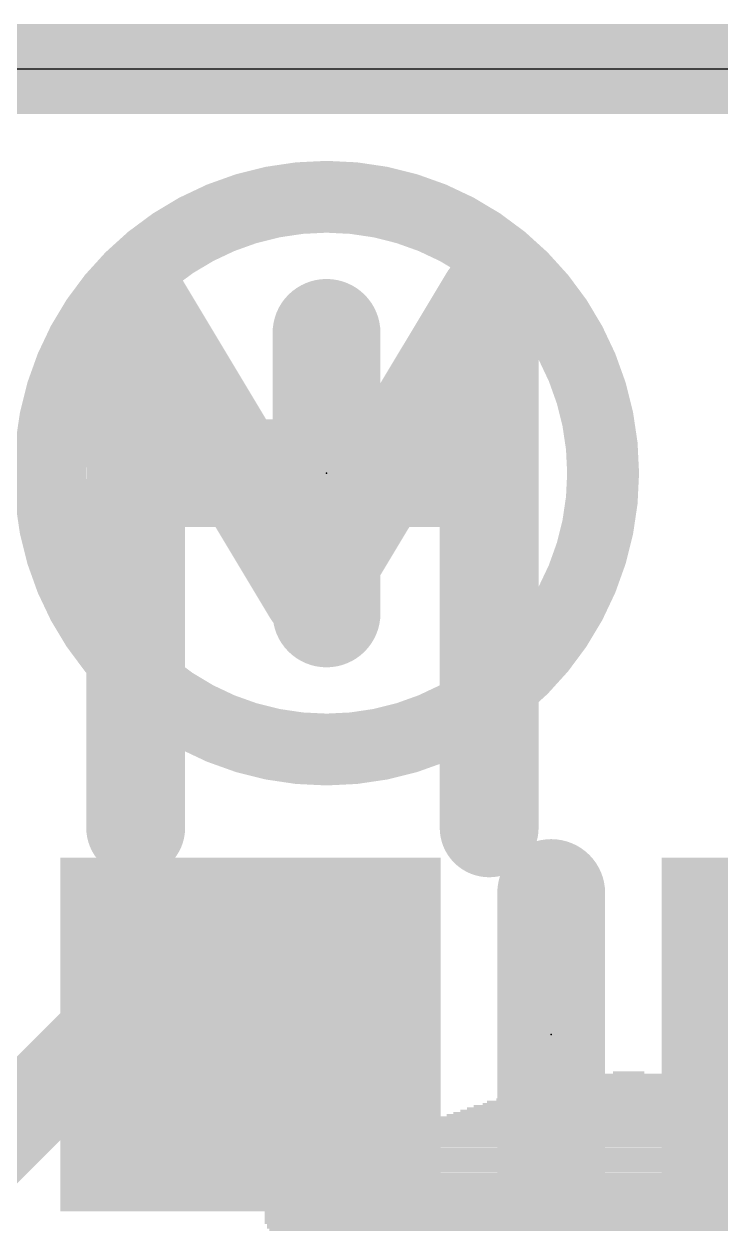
# Model space of a CAD drawing. Extents: x -0.1 to 25.5, y -0.1 to 17.9.
# Drawn here: x 16.354 to 18.323, y 14.494 to 17.907 of the extents above; entities that cross this region are included whole.
import ezdxf

# ---------------------------------------------------------------- set-up
doc = ezdxf.new("R2010")
doc.units = 0
for name, color, linetype in [('1', 12, 'CONTINUOUS'), ('16', 5, 'CONTINUOUS'), ('20', 31, 'CONTINUOUS'), ('21', 40, 'CONTINUOUS'), ('22', 6, 'CONTINUOUS'), ('23', 53, 'CONTINUOUS')]:
    doc.layers.add(name, color=color, linetype=linetype)

# ---------------------------------------------------------------- blocks, each defined once
blk = doc.blocks.new('RECT')
blk.add_solid([(-0.5, -0.5), (0.5, -0.5), (-0.5, 0.5), (0.5, 0.5)])

msp = doc.modelspace()

# ---------------------------------------------------------------- linework, layer by layer
at = {"layer": '1', "const_width": 0.254}
for points in [[(0, 17.78), (25.4, 17.78)], [(16.576, 15.0495), (15.5305, 14.004)], [(16.9935, 15.0495), (16.576, 15.0495)]]:
    msp.add_lwpolyline(points, dxfattribs=at)
at = {"layer": '1', "const_width": 0.127}
for points in [[(16.576, 15.113, 1), (16.576, 14.986)], [(16.6209, 15.0046, 1), (16.5311, 15.0944)], [(16.9935, 14.986, 1), (16.9935, 15.113)]]:
    msp.add_lwpolyline(points, format="xyb", dxfattribs=at)
at = {"layer": '16', "const_width": 0.254}
msp.add_lwpolyline([(0, 17.78), (25.4, 17.78)], dxfattribs=at)
at = {"layer": '20'}
msp.add_line((22.86, 17.78), (2.54, 17.78), dxfattribs=at)
at = {"layer": '21'}
for points, const_width in [([(17.2085, 15.8553, 1), (17.2085, 17.4187, 1), (17.2085, 15.8553)], 0.2032), ([(17.2847, 17.0338, 1), (17.1323, 17.0338)], 0.1524), ([(16.8116, 16.7132, 1), (16.8116, 16.5608)], 0.1524), ([(17.6053, 16.5608, 1), (17.6053, 16.7132)], 0.1524), ([(17.1323, 16.2402, 1), (17.2847, 16.2402)], 0.1524), ([(17.9197, 15.4495, 1), (17.7673, 15.4495)], 0.1524), ([(17.7673, 14.6495, 1), (17.9197, 14.6495)], 0.1524)]:
    msp.add_lwpolyline(points, format="xyb", dxfattribs=dict(at, const_width=const_width))
at = {"layer": '21', "const_width": 0.3048}
for points in [[(17.2085, 17.0338), (17.2085, 16.2402)], [(17.6053, 16.637), (16.8116, 16.637)], [(17.8435, 15.4495), (17.8435, 14.6495)]]:
    msp.add_lwpolyline(points, dxfattribs=at)
at = {"layer": '22', "const_width": 0.2794}
for points in [[(17.1686, 16.2997), (16.6691, 17.1323)], [(16.6691, 17.1323), (16.6691, 15.6337)], [(17.6682, 17.1323), (17.1686, 16.2997)], [(17.6682, 15.6337), (17.6682, 17.1323)]]:
    msp.add_lwpolyline(points, dxfattribs=at)
at = {"layer": '22', "const_width": 0.1397}
for points in [[(16.729, 17.1682, 1), (16.6092, 17.0964)], [(16.739, 17.1323, 1), (16.5993, 17.1323)], [(17.738, 17.1323, 1), (17.5983, 17.1323)], [(17.7281, 17.0964, 1), (17.6083, 17.1682)], [(17.1087, 16.3357, 1), (17.2285, 16.2638)], [(17.1087, 16.2638, 1), (17.2285, 16.3357)], [(16.5993, 15.6337, 1), (16.739, 15.6337)], [(17.5983, 15.6337, 1), (17.738, 15.6337)]]:
    msp.add_lwpolyline(points, format="xyb", dxfattribs=at)
at = {"layer": '23'}
for p in [(17.2085, 16.637), (17.8435, 15.0495)]:
    msp.add_point(p, dxfattribs=at)

# ---------------------------------------------------------------- block references
at = {"layer": '1', "xscale": 1.075}
for p in [(16.9935, 15.0495), (18.6935, 15.0495)]:
    msp.add_blockref('RECT', p, dxfattribs=at)
at = {"layer": '22', "rotation": 180}
for p, xscale, yscale in [((18.0499, 14.9162), 0.4064, 0.0063), ((18.0531, 14.9225), 0.3493, 0.0064), ((18.0563, 14.9289), 0.2921, 0.0063), ((18.0594, 14.9352), 0.2096, 0.0064), ((18.0626, 14.9416), 0.0889, 0.0063), ((18.034, 14.878), 0.616, 0.0063), ((18.0404, 14.8844), 0.5905, 0.0064), ((18.0435, 14.8908), 0.5461, 0.0063), ((18.0435, 14.8971), 0.5207, 0.0064), ((18.0467, 14.9035), 0.4762, 0.0063), ((18.0498, 14.9098), 0.4445, 0.0064), ((18.0117, 14.8463), 0.7747, 0.0064), ((18.0181, 14.8527), 0.7366, 0.0063), ((18.0213, 14.859), 0.7176, 0.0064), ((18.0277, 14.8654), 0.6795, 0.0063), ((18.0309, 14.8717), 0.6477, 0.0064), ((17.9832, 14.8146), 0.9208, 0.0063), ((17.9896, 14.8209), 0.8827, 0.0064), ((17.9959, 14.8273), 0.8572, 0.0063), ((18.0023, 14.8336), 0.8319, 0.0064), ((18.0054, 14.8399), 0.8001, 0.0063), ((17.9451, 14.7765), 1.0858, 0.0063), ((17.9547, 14.7828), 1.0541, 0.0064), ((17.961, 14.7892), 1.0287, 0.0063), ((17.9642, 14.7955), 0.9969, 0.0064), ((17.9705, 14.8018), 0.9716, 0.0063), ((17.98, 14.8082), 0.9398, 0.0064), ((18.0658, 14.7447), 1.5177, 0.0064), ((18.0785, 14.7511), 1.4923, 0.0063), ((18.0848, 14.7574), 1.4796, 0.0064), ((17.9356, 14.7637), 1.143, 0.0063), ((17.942, 14.7701), 1.1049, 0.0064), ((18.0213, 14.713), 1.6192, 0.0063), ((18.0245, 14.7193), 1.6002, 0.0064), ((18.0372, 14.7256), 1.5748, 0.0063), ((18.0467, 14.732), 1.5558, 0.0064), ((18.0563, 14.7384), 1.5367, 0.0063), ((17.9673, 14.6749), 1.7272, 0.0063), ((17.9736, 14.6812), 1.7145, 0.0064), ((17.9832, 14.6875), 1.6954, 0.0063), ((17.9896, 14.6939), 1.6827, 0.0064), ((17.9991, 14.7003), 1.6637, 0.0063), ((18.0086, 14.7066), 1.6446, 0.0064), ((17.9515, 14.6431), 1.7843, 0.0064), ((17.9515, 14.6494), 1.7717, 0.0063), ((17.9578, 14.6558), 1.759, 0.0064), ((17.961, 14.6622), 1.7526, 0.0063), ((17.9673, 14.6685), 1.7399, 0.0064), ((17.9451, 14.605), 1.8098, 0.0064), ((17.9451, 14.6241), 1.797, 0.0063), ((17.9451, 14.6177), 1.797, 0.0064), ((17.9483, 14.6113), 1.8034, 0.0063), ((17.9483, 14.6304), 1.7907, 0.0064), ((17.9515, 14.6368), 1.7843, 0.0063), ((17.9451, 14.586), 1.8224, 0.0063), ((17.9451, 14.5796), 1.8224, 0.0064), ((17.9483, 14.5732), 1.8288, 0.0063), ((17.9483, 14.5987), 1.8161, 0.0063), ((17.9483, 14.5923), 1.8161, 0.0064), ((17.9483, 14.5669), 1.8288, 0.0064), ((17.9547, 14.5479), 1.8415, 0.0063), ((17.9547, 14.5415), 1.8415, 0.0064), ((17.9515, 14.5606), 1.8351, 0.0063), ((17.9515, 14.5542), 1.8351, 0.0064), ((17.9578, 14.5352), 1.8478, 0.0063), ((17.9578, 14.5288), 1.8478, 0.0064), ((17.961, 14.5225), 1.8542, 0.0063), ((17.961, 14.5161), 1.8542, 0.0064), ((17.9673, 14.5098), 1.8542, 0.0063), ((17.9673, 14.5034), 1.8542, 0.0064), ((17.9737, 14.4971), 1.8542, 0.0063)]:
    msp.add_blockref('RECT', p, dxfattribs=dict(at, xscale=xscale, yscale=yscale))

doc.saveas('drawing.dxf')
